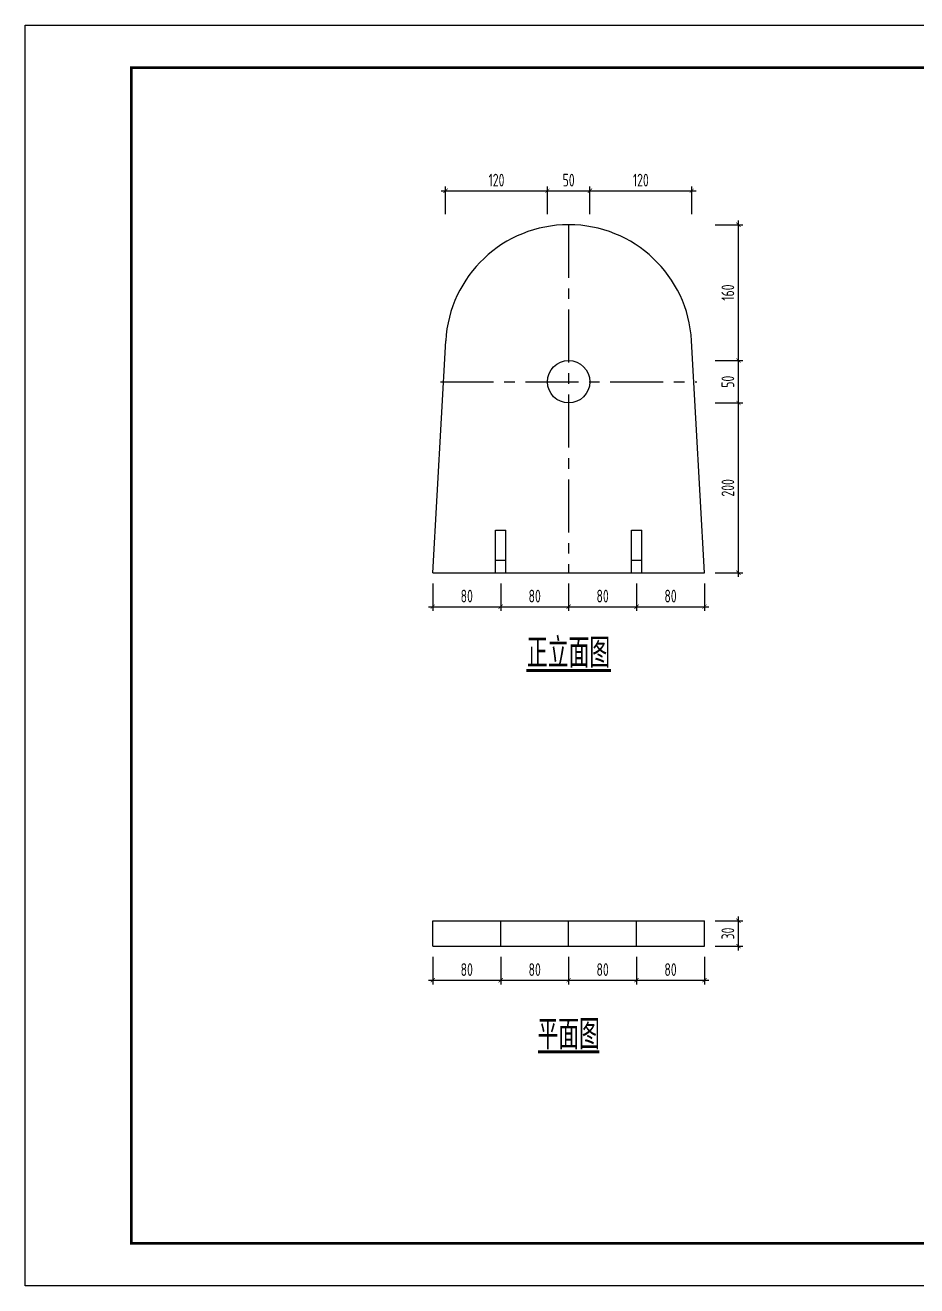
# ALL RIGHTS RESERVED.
# Model space of a CAD drawing. Extents: x 0 to 128588, y -100 to 55306.
# Drawn here: x 0 to 21000, y 25606 to 55306 of the extents above; entities that cross this region are included whole.
import ezdxf
from ezdxf.enums import TextEntityAlignment as Align

# ---------------------------------------------------------------- set-up
doc = ezdxf.new("R2010")
doc.units = 0
doc.header["$LTSCALE"] = 1000
doc.linetypes.add('CENTER', pattern=[2, 1.25, -0.25, 0.25, -0.25])
doc.layers.get('0').update_dxf_attribs({"linetype": 'CONTINUOUS'})
doc.layers.get('Defpoints').update_dxf_attribs({"linetype": 'CONTINUOUS'})
doc.layers.add('1粗实线', color=1, linetype='CONTINUOUS', lineweight=30)
doc.layers.add('HFZT', color=5, linetype='CONTINUOUS', lineweight=15)
doc.styles.add('TSSD_Dimension', font='tssdeng.shx', dxfattribs={"width": 0.7, "bigfont": 'hztxt.shx'})
doc.styles.add('TSSD_NORM', font='tssdeng.shx', dxfattribs={"width": 0.7, "bigfont": 'hztxt.shx'})
doc.dimstyles.new('TSSD_100_100', dxfattribs={"dimtxt": 300, "dimasz": 100, "dimexe": 100, "dimexo": 250, "dimgap": 100, "dimtad": 1, "dimdec": 0, "dimzin": 0, "dimdsep": 46, "dimtxsty": 'TSSD_Dimension', "dimblk": 'ARCHTICK', "dimblk1": 'ARCHTICK', "dimblk2": 'ARCHTICK', "dimcen": 0, "dimdle": 100, "dimclrt": 7, "dimadec": 0, "dimazin": 0, "dimtfac": 1, "dimtdec": 0, "dimtix": 1, "dimtmove": 2, "dimatfit": 3, "dimfxl": 1, "dimtolj": 1, "dimtzin": 0, "dimarcsym": 0})

# ---------------------------------------------------------------- blocks, each defined once
blk = doc.blocks.new('DETK')
at = {"color": 7, "linetype": 'Continuous'}
blk.add_lwpolyline([(0, 0), (0, 29700), (42000, 29700), (42000, 0), (0, 0)], dxfattribs=at)
at = {"layer": '1粗实线', "color": 7, "linetype": 'Continuous', "const_width": 60}
blk.add_lwpolyline([(2500, 1000), (2500, 28700), (41000, 28700), (41000, 1000), (2500, 1000)], dxfattribs=at)
at = {"layer": 'HFZT', "color": 2, "style": 'TSSD_NORM', "width": 0.7}
for tag, height, p in [('比例尺', 250, (40275, 3100)), ('图号', 250, (37501, 1700)), ('日期', 250, (40275, 1700)), ('图名', 400, (31926, 1425))]:
    blk.add_attdef(tag, text='', height=height, dxfattribs=at).set_placement(p, align=Align.MIDDLE)
blk = doc.blocks.new('_ArchTick')
at = {"color": 0, "linetype": 'ByBlock', "const_width": 0.15}
blk.add_lwpolyline([(-0.5, -0.5), (0.5, 0.5)], dxfattribs=at)
blk = doc.blocks.new('*D290')
at = {"color": 0, "lineweight": -2, "transparency": 16777216}
for p, q in [((9600, 42156.01366), (9600, 41506.01366)), ((11200, 42156.01366), (11200, 41506.01366)), ((9500, 41606.01366), (11300, 41606.01366))]:
    blk.add_line(p, q, dxfattribs=at)
at = {"layer": 'Defpoints', "color": 0, "transparency": 16777216}
for p in [(9600, 42406.01366), (11200, 42406.01366), (11200, 41606.01366)]:
    blk.add_point(p, dxfattribs=at)
at = {"color": 0, "lineweight": -2, "transparency": 16777216, "xscale": 100, "yscale": 100, "zscale": 100, "rotation": 180}
blk.add_blockref('_ArchTick', (9600, 41606.01366), dxfattribs=at)
at = {"color": 0, "lineweight": -2, "transparency": 16777216, "xscale": 100, "yscale": 100, "zscale": 100}
blk.add_blockref('_ArchTick', (11200, 41606.01366), dxfattribs=at)
at = {"color": 7, "transparency": 16777216, "insert": (10400, 41856.01366), "char_height": 300, "attachment_point": 5, "style": 'TSSD_Dimension'}
blk.add_mtext('\\A1;80', dxfattribs=at)
blk = doc.blocks.new('*D291')
at = {"color": 0, "lineweight": -2, "transparency": 16777216}
for p, q in [((11200, 42156.01366), (11200, 41506.01366)), ((12800, 42156.01366), (12800, 41506.01366)), ((11100, 41606.01366), (12900, 41606.01366))]:
    blk.add_line(p, q, dxfattribs=at)
at = {"layer": 'Defpoints', "color": 0, "transparency": 16777216}
for p in [(11200, 42406.01366), (12800, 42406.01366), (12800, 41606.01366)]:
    blk.add_point(p, dxfattribs=at)
at = {"color": 0, "lineweight": -2, "transparency": 16777216, "xscale": 100, "yscale": 100, "zscale": 100, "rotation": 180}
blk.add_blockref('_ArchTick', (11200, 41606.01366), dxfattribs=at)
at = {"color": 0, "lineweight": -2, "transparency": 16777216, "xscale": 100, "yscale": 100, "zscale": 100}
blk.add_blockref('_ArchTick', (12800, 41606.01366), dxfattribs=at)
at = {"color": 7, "transparency": 16777216, "insert": (12000, 41856.01366), "char_height": 300, "attachment_point": 5, "style": 'TSSD_Dimension'}
blk.add_mtext('\\A1;80', dxfattribs=at)
blk = doc.blocks.new('*D292')
at = {"color": 0, "lineweight": -2, "transparency": 16777216}
for p, q in [((12800, 42156.01366), (12800, 41506.01366)), ((14400, 42156.01366), (14400, 41506.01366)), ((12700, 41606.01366), (14500, 41606.01366))]:
    blk.add_line(p, q, dxfattribs=at)
at = {"layer": 'Defpoints', "color": 0, "transparency": 16777216}
for p in [(12800, 42406.01366), (14400, 42406.01366), (14400, 41606.01366)]:
    blk.add_point(p, dxfattribs=at)
at = {"color": 0, "lineweight": -2, "transparency": 16777216, "xscale": 100, "yscale": 100, "zscale": 100, "rotation": 180}
blk.add_blockref('_ArchTick', (12800, 41606.01366), dxfattribs=at)
at = {"color": 0, "lineweight": -2, "transparency": 16777216, "xscale": 100, "yscale": 100, "zscale": 100}
blk.add_blockref('_ArchTick', (14400, 41606.01366), dxfattribs=at)
at = {"color": 7, "transparency": 16777216, "insert": (13600, 41856.01366), "char_height": 300, "attachment_point": 5, "style": 'TSSD_Dimension'}
blk.add_mtext('\\A1;80', dxfattribs=at)
blk = doc.blocks.new('*D293')
at = {"color": 0, "lineweight": -2, "transparency": 16777216}
for p, q in [((14400, 42156.01366), (14400, 41506.01366)), ((16000, 42156.01366), (16000, 41506.01366)), ((14300, 41606.01366), (16100, 41606.01366))]:
    blk.add_line(p, q, dxfattribs=at)
at = {"layer": 'Defpoints', "color": 0, "transparency": 16777216}
for p in [(14400, 42406.01366), (16000, 42406.01366), (16000, 41606.01366)]:
    blk.add_point(p, dxfattribs=at)
at = {"color": 0, "lineweight": -2, "transparency": 16777216, "xscale": 100, "yscale": 100, "zscale": 100, "rotation": 180}
blk.add_blockref('_ArchTick', (14400, 41606.01366), dxfattribs=at)
at = {"color": 0, "lineweight": -2, "transparency": 16777216, "xscale": 100, "yscale": 100, "zscale": 100}
blk.add_blockref('_ArchTick', (16000, 41606.01366), dxfattribs=at)
at = {"color": 7, "transparency": 16777216, "insert": (15200, 41856.01366), "char_height": 300, "attachment_point": 5, "style": 'TSSD_Dimension'}
blk.add_mtext('\\A1;80', dxfattribs=at)
blk = doc.blocks.new('*D294')
at = {"color": 0, "lineweight": -2, "transparency": 16777216}
for p, q in [((16250, 46406.01366), (16900, 46406.01366)), ((16800, 42306.01366), (16800, 46506.01366)), ((16250, 42406.01366), (16900, 42406.01366))]:
    blk.add_line(p, q, dxfattribs=at)
at = {"layer": 'Defpoints', "color": 0, "transparency": 16777216}
for p in [(16000, 46406.01366), (16800, 46406.01366), (16000, 42406.01366)]:
    blk.add_point(p, dxfattribs=at)
at = {"color": 0, "lineweight": -2, "transparency": 16777216, "xscale": 100, "yscale": 100, "zscale": 100}
for p, rotation in [((16800, 46406.01366), 90), ((16800, 42406.01366), 270)]:
    blk.add_blockref('_ArchTick', p, dxfattribs=dict(at, rotation=rotation))
at = {"color": 7, "transparency": 16777216, "insert": (16550, 44406.01366), "char_height": 300, "attachment_point": 5, "rotation": 90, "style": 'TSSD_Dimension'}
blk.add_mtext('\\A1;200', dxfattribs=at)
blk = doc.blocks.new('*D295')
at = {"color": 0, "lineweight": -2, "transparency": 16777216}
for p, q in [((16250, 47406.01366), (16900, 47406.01366)), ((16800, 46306.01366), (16800, 47506.01366)), ((16250, 46406.01366), (16900, 46406.01366))]:
    blk.add_line(p, q, dxfattribs=at)
at = {"layer": 'Defpoints', "color": 0, "transparency": 16777216}
for p in [(16000, 47406.01366), (16800, 47406.01366), (16000, 46406.01366)]:
    blk.add_point(p, dxfattribs=at)
at = {"color": 0, "lineweight": -2, "transparency": 16777216, "xscale": 100, "yscale": 100, "zscale": 100}
for p, rotation in [((16800, 47406.01366), 90), ((16800, 46406.01366), 270)]:
    blk.add_blockref('_ArchTick', p, dxfattribs=dict(at, rotation=rotation))
at = {"color": 7, "transparency": 16777216, "insert": (16550, 46906.01366), "char_height": 300, "attachment_point": 5, "rotation": 90, "style": 'TSSD_Dimension'}
blk.add_mtext('\\A1;50', dxfattribs=at)
blk = doc.blocks.new('*D296')
at = {"color": 0, "lineweight": -2, "transparency": 16777216}
for p, q in [((16250, 50606.01366), (16900, 50606.01366)), ((16800, 47306.01366), (16800, 50706.01366)), ((16250, 47406.01366), (16900, 47406.01366))]:
    blk.add_line(p, q, dxfattribs=at)
at = {"layer": 'Defpoints', "color": 0, "transparency": 16777216}
for p in [(16000, 50606.01366), (16800, 50606.01366), (16000, 47406.01366)]:
    blk.add_point(p, dxfattribs=at)
at = {"color": 0, "lineweight": -2, "transparency": 16777216, "xscale": 100, "yscale": 100, "zscale": 100}
for p, rotation in [((16800, 50606.01366), 90), ((16800, 47406.01366), 270)]:
    blk.add_blockref('_ArchTick', p, dxfattribs=dict(at, rotation=rotation))
at = {"color": 7, "transparency": 16777216, "insert": (16550, 49006.01366), "char_height": 300, "attachment_point": 5, "rotation": 90, "style": 'TSSD_Dimension'}
blk.add_mtext('\\A1;160', dxfattribs=at)
blk = doc.blocks.new('*D297')
at = {"color": 0, "lineweight": -2, "transparency": 16777216}
for p, q in [((9800, 51406.01366), (12400, 51406.01366)), ((9900, 50856.01366), (9900, 51506.01366)), ((12300, 50856.01366), (12300, 51506.01366))]:
    blk.add_line(p, q, dxfattribs=at)
at = {"layer": 'Defpoints', "color": 0, "transparency": 16777216}
for p in [(12300, 51406.01366), (9900, 50606.01366), (12300, 50606.01366)]:
    blk.add_point(p, dxfattribs=at)
at = {"color": 0, "lineweight": -2, "transparency": 16777216, "xscale": 100, "yscale": 100, "zscale": 100, "rotation": 180}
blk.add_blockref('_ArchTick', (9900, 51406.01366), dxfattribs=at)
at = {"color": 0, "lineweight": -2, "transparency": 16777216, "xscale": 100, "yscale": 100, "zscale": 100}
blk.add_blockref('_ArchTick', (12300, 51406.01366), dxfattribs=at)
at = {"color": 7, "transparency": 16777216, "insert": (11100, 51656.01366), "char_height": 300, "attachment_point": 5, "style": 'TSSD_Dimension'}
blk.add_mtext('\\A1;120', dxfattribs=at)
blk = doc.blocks.new('*D298')
at = {"color": 0, "lineweight": -2, "transparency": 16777216}
for p, q in [((12200, 51406.01366), (13400, 51406.01366)), ((12300, 50856.01366), (12300, 51506.01366)), ((13300, 50856.01366), (13300, 51506.01366))]:
    blk.add_line(p, q, dxfattribs=at)
at = {"layer": 'Defpoints', "color": 0, "transparency": 16777216}
for p in [(13300, 51406.01366), (12300, 50606.01366), (13300, 50606.01366)]:
    blk.add_point(p, dxfattribs=at)
at = {"color": 0, "lineweight": -2, "transparency": 16777216, "xscale": 100, "yscale": 100, "zscale": 100, "rotation": 180}
blk.add_blockref('_ArchTick', (12300, 51406.01366), dxfattribs=at)
at = {"color": 0, "lineweight": -2, "transparency": 16777216, "xscale": 100, "yscale": 100, "zscale": 100}
blk.add_blockref('_ArchTick', (13300, 51406.01366), dxfattribs=at)
at = {"color": 7, "transparency": 16777216, "insert": (12800, 51656.01366), "char_height": 300, "attachment_point": 5, "style": 'TSSD_Dimension'}
blk.add_mtext('\\A1;50', dxfattribs=at)
blk = doc.blocks.new('*D299')
at = {"color": 0, "lineweight": -2, "transparency": 16777216}
for p, q in [((13200, 51406.01366), (15800, 51406.01366)), ((13300, 50856.01366), (13300, 51506.01366)), ((15700, 50856.01366), (15700, 51506.01366))]:
    blk.add_line(p, q, dxfattribs=at)
at = {"layer": 'Defpoints', "color": 0, "transparency": 16777216}
for p in [(15700, 51406.01366), (13300, 50606.01366), (15700, 50606.01366)]:
    blk.add_point(p, dxfattribs=at)
at = {"color": 0, "lineweight": -2, "transparency": 16777216, "xscale": 100, "yscale": 100, "zscale": 100, "rotation": 180}
blk.add_blockref('_ArchTick', (13300, 51406.01366), dxfattribs=at)
at = {"color": 0, "lineweight": -2, "transparency": 16777216, "xscale": 100, "yscale": 100, "zscale": 100}
blk.add_blockref('_ArchTick', (15700, 51406.01366), dxfattribs=at)
at = {"color": 7, "transparency": 16777216, "insert": (14500, 51656.01366), "char_height": 300, "attachment_point": 5, "style": 'TSSD_Dimension'}
blk.add_mtext('\\A1;120', dxfattribs=at)
blk = doc.blocks.new('*D304')
at = {"color": 0, "lineweight": -2, "transparency": 16777216}
for p, q in [((9600, 33356.01366), (9600, 32706.01366)), ((11200, 33356.01366), (11200, 32706.01366)), ((9500, 32806.01366), (11300, 32806.01366))]:
    blk.add_line(p, q, dxfattribs=at)
at = {"layer": 'Defpoints', "color": 0, "transparency": 16777216}
for p in [(9600, 33606.01366), (11200, 33606.01366), (11200, 32806.01366)]:
    blk.add_point(p, dxfattribs=at)
at = {"color": 0, "lineweight": -2, "transparency": 16777216, "xscale": 100, "yscale": 100, "zscale": 100, "rotation": 180}
blk.add_blockref('_ArchTick', (9600, 32806.01366), dxfattribs=at)
at = {"color": 0, "lineweight": -2, "transparency": 16777216, "xscale": 100, "yscale": 100, "zscale": 100}
blk.add_blockref('_ArchTick', (11200, 32806.01366), dxfattribs=at)
at = {"color": 7, "transparency": 16777216, "insert": (10400, 33056.01366), "char_height": 300, "attachment_point": 5, "style": 'TSSD_Dimension'}
blk.add_mtext('\\A1;80', dxfattribs=at)
blk = doc.blocks.new('*D305')
at = {"color": 0, "lineweight": -2, "transparency": 16777216}
for p, q in [((11200, 33356.01366), (11200, 32706.01366)), ((12800, 33356.01366), (12800, 32706.01366)), ((11100, 32806.01366), (12900, 32806.01366))]:
    blk.add_line(p, q, dxfattribs=at)
at = {"layer": 'Defpoints', "color": 0, "transparency": 16777216}
for p in [(11200, 33606.01366), (12800, 33606.01366), (12800, 32806.01366)]:
    blk.add_point(p, dxfattribs=at)
at = {"color": 0, "lineweight": -2, "transparency": 16777216, "xscale": 100, "yscale": 100, "zscale": 100, "rotation": 180}
blk.add_blockref('_ArchTick', (11200, 32806.01366), dxfattribs=at)
at = {"color": 0, "lineweight": -2, "transparency": 16777216, "xscale": 100, "yscale": 100, "zscale": 100}
blk.add_blockref('_ArchTick', (12800, 32806.01366), dxfattribs=at)
at = {"color": 7, "transparency": 16777216, "insert": (12000, 33056.01366), "char_height": 300, "attachment_point": 5, "style": 'TSSD_Dimension'}
blk.add_mtext('\\A1;80', dxfattribs=at)
blk = doc.blocks.new('*D306')
at = {"color": 0, "lineweight": -2, "transparency": 16777216}
for p, q in [((12800, 33356.01366), (12800, 32706.01366)), ((14400, 33356.01366), (14400, 32706.01366)), ((12700, 32806.01366), (14500, 32806.01366))]:
    blk.add_line(p, q, dxfattribs=at)
at = {"layer": 'Defpoints', "color": 0, "transparency": 16777216}
for p in [(12800, 33606.01366), (14400, 33606.01366), (14400, 32806.01366)]:
    blk.add_point(p, dxfattribs=at)
at = {"color": 0, "lineweight": -2, "transparency": 16777216, "xscale": 100, "yscale": 100, "zscale": 100, "rotation": 180}
blk.add_blockref('_ArchTick', (12800, 32806.01366), dxfattribs=at)
at = {"color": 0, "lineweight": -2, "transparency": 16777216, "xscale": 100, "yscale": 100, "zscale": 100}
blk.add_blockref('_ArchTick', (14400, 32806.01366), dxfattribs=at)
at = {"color": 7, "transparency": 16777216, "insert": (13600, 33056.01366), "char_height": 300, "attachment_point": 5, "style": 'TSSD_Dimension'}
blk.add_mtext('\\A1;80', dxfattribs=at)
blk = doc.blocks.new('*D307')
at = {"color": 0, "lineweight": -2, "transparency": 16777216}
for p, q in [((14400, 33356.01366), (14400, 32706.01366)), ((16000, 33356.01366), (16000, 32706.01366)), ((14300, 32806.01366), (16100, 32806.01366))]:
    blk.add_line(p, q, dxfattribs=at)
at = {"layer": 'Defpoints', "color": 0, "transparency": 16777216}
for p in [(14400, 33606.01366), (16000, 33606.01366), (16000, 32806.01366)]:
    blk.add_point(p, dxfattribs=at)
at = {"color": 0, "lineweight": -2, "transparency": 16777216, "xscale": 100, "yscale": 100, "zscale": 100, "rotation": 180}
blk.add_blockref('_ArchTick', (14400, 32806.01366), dxfattribs=at)
at = {"color": 0, "lineweight": -2, "transparency": 16777216, "xscale": 100, "yscale": 100, "zscale": 100}
blk.add_blockref('_ArchTick', (16000, 32806.01366), dxfattribs=at)
at = {"color": 7, "transparency": 16777216, "insert": (15200, 33056.01366), "char_height": 300, "attachment_point": 5, "style": 'TSSD_Dimension'}
blk.add_mtext('\\A1;80', dxfattribs=at)
blk = doc.blocks.new('*D308')
at = {"color": 0, "lineweight": -2, "transparency": 16777216}
for p, q in [((16250, 34206.01366), (16900, 34206.01366)), ((16800, 33506.01366), (16800, 34306.01366)), ((16250, 33606.01366), (16900, 33606.01366))]:
    blk.add_line(p, q, dxfattribs=at)
at = {"layer": 'Defpoints', "color": 0, "transparency": 16777216}
for p in [(16000, 34206.01366), (16800, 34206.01366), (16000, 33606.01366)]:
    blk.add_point(p, dxfattribs=at)
at = {"color": 0, "lineweight": -2, "transparency": 16777216, "xscale": 100, "yscale": 100, "zscale": 100}
for p, rotation in [((16800, 34206.01366), 90), ((16800, 33606.01366), 270)]:
    blk.add_blockref('_ArchTick', p, dxfattribs=dict(at, rotation=rotation))
at = {"color": 7, "transparency": 16777216, "insert": (16550, 33906.01366), "char_height": 300, "attachment_point": 5, "rotation": 90, "style": 'TSSD_Dimension'}
blk.add_mtext('\\A1;30', dxfattribs=at)

msp = doc.modelspace()

# ---------------------------------------------------------------- linework, layer by layer
at = {"linetype": 'CENTER'}
for p, q in [((12800, 50606.01366), (12800, 42406.01366)), ((9780, 46906.01366), (15820, 46906.01366))]:
    msp.add_line(p, q, dxfattribs=at)
for p, q in [((9600, 42406.01366), (9904.49685, 47867.44952)), ((16000, 42406.01366), (15695.50315, 47867.44952)), ((11080, 42406.01366), (11080, 43406.01366)), ((11080, 43406.01366), (11320, 43406.01366)), ((11320, 42406.01366), (11320, 43406.01366)), ((14280, 42406.01366), (14280, 43406.01366)), ((14280, 43406.01366), (14520, 43406.01366)), ((14520, 42406.01366), (14520, 43406.01366)), ((11080, 42706.01366), (11320, 42706.01366)), ((14280, 42706.01366), (14520, 42706.01366)), ((9600, 42406.01366), (16000, 42406.01366)), ((9600, 34206.01366), (16000, 34206.01366)), ((9600, 33606.01366), (9600, 34206.01366)), ((11200, 33606.01366), (11200, 34206.01366)), ((12800, 33606.01366), (12800, 34206.01366)), ((14400, 33606.01366), (14400, 34206.01366)), ((16000, 33606.01366), (16000, 34206.01366)), ((9600, 33606.01366), (16000, 33606.01366))]:
    msp.add_line(p, q)
at = {"color": 3}
for points in [[(11800, 40106.01366, 70, 70, 0), (13800, 40106.01366, 0, 0, 0)], [(12075, 31117.01366, 70, 70, 0), (13525, 31117.01366, 0, 0, 0)]]:
    msp.add_lwpolyline(points, format="xyseb", dxfattribs=at)
msp.add_circle((12800, 46906.01366), 500)
msp.add_arc((12800, 47706.01366), 2900, 3.191164621, 176.808835379)

# ---------------------------------------------------------------- block references
msp.add_blockref('DETK', (0, 25606.01366))

# ---------------------------------------------------------------- texts
at = {"style": 'TSSD_NORM', "width": 0.7}
for s, p in [('正立面图', (11818, 40166.01366)), ('平面图', (12065, 31177.01366))]:
    msp.add_text(s, height=700, dxfattribs=at).set_placement(p)

# ---------------------------------------------------------------- dimensions: what is measured, and where the dimension line sits
for p1, p2, distance, text, picture, middle in [((9900, 50606.01366), (12300, 50606.01366), 800, '120', '*D297', (11100, 51656.01366)), ((12300, 50606.01366), (13300, 50606.01366), 800, '50', '*D298', (12800, 51656.01366)), ((13300, 50606.01366), (15700, 50606.01366), 800, '120', '*D299', (14500, 51656.01366)), ((16000, 47406.01366), (16000, 50606.01366), -800, '160', '*D296', (16550, 49006.01366)), ((16000, 46406.01366), (16000, 47406.01366), -800, '50', '*D295', (16550, 46906.01366)), ((16000, 42406.01366), (16000, 46406.01366), -800, '200', '*D294', (16550, 44406.01366)), ((9600, 42406.01366), (11200, 42406.01366), -800, '80', '*D290', (10400, 41856.01366)), ((11200, 42406.01366), (12800, 42406.01366), -800, '80', '*D291', (12000, 41856.01366)), ((12800, 42406.01366), (14400, 42406.01366), -800, '80', '*D292', (13600, 41856.01366)), ((14400, 42406.01366), (16000, 42406.01366), -800, '80', '*D293', (15200, 41856.01366)), ((16000, 33606.01366), (16000, 34206.01366), -800, '30', '*D308', (16550, 33906.01366)), ((9600, 33606.01366), (11200, 33606.01366), -800, '80', '*D304', (10400, 33056.01366)), ((11200, 33606.01366), (12800, 33606.01366), -800, '80', '*D305', (12000, 33056.01366)), ((12800, 33606.01366), (14400, 33606.01366), -800, '80', '*D306', (13600, 33056.01366)), ((14400, 33606.01366), (16000, 33606.01366), -800, '80', '*D307', (15200, 33056.01366))]:
    dim = msp.add_aligned_dim(p1=p1, p2=p2, distance=distance, text=text, dimstyle='TSSD_100_100')
    dim.commit()
    dim.dimension.update_dxf_attribs({"geometry": picture, "text_midpoint": middle})

doc.saveas('drawing.dxf')
